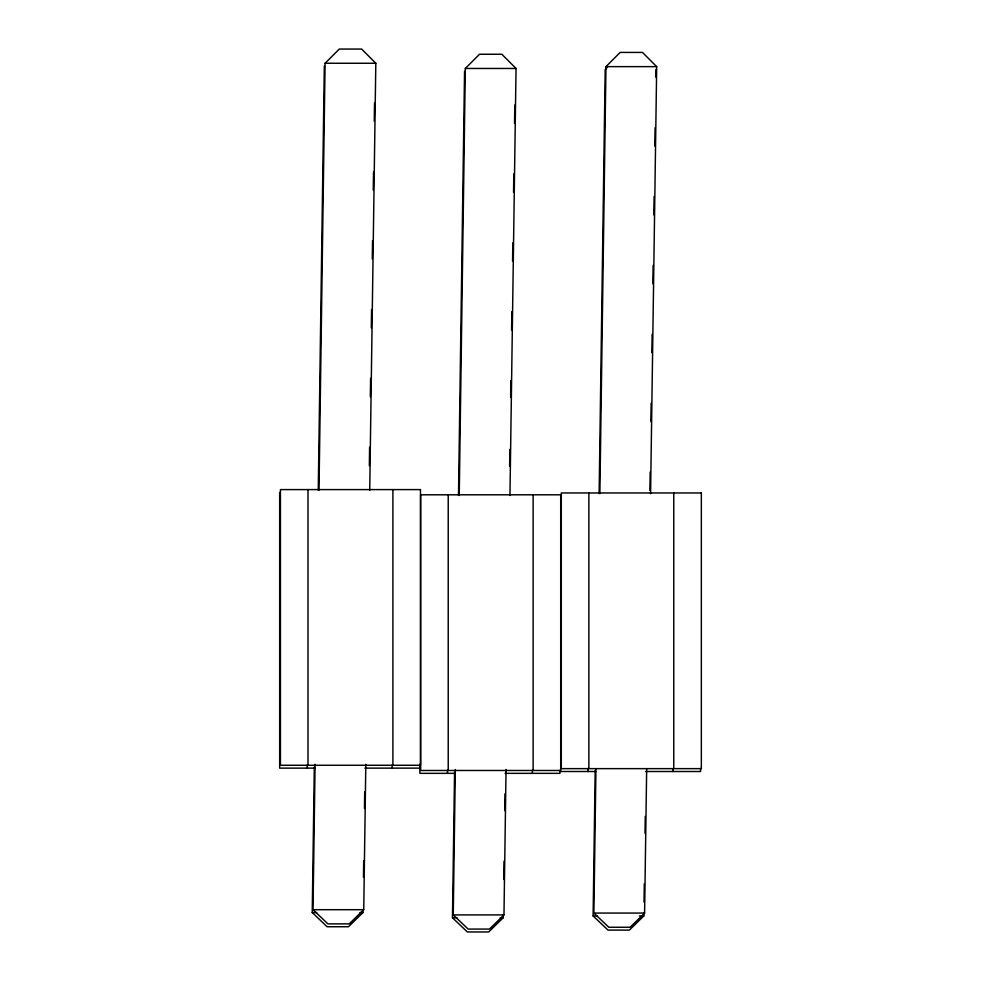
<?xml version="1.0" encoding="UTF-8"?>
<svg xmlns="http://www.w3.org/2000/svg" width="981" height="981" viewBox="0 0 981 981"><rect width="100%" height="100%" fill="white"/><g stroke="black" fill="none" stroke-linecap="round" stroke-linejoin="round"><path stroke-width="1.47" d="M363.007 909.51L362.958 912.563L348.476 926.738L327.151 926.738L312.24 912.563L314.312 767.154M318.261 490.108L324.319 66.119M365.815 764.285L363.743 909.694L349.248 923.881L327.924 923.881L313.013 909.694L315.085 764.285M318.997 490.304L325.091 63.262L339.303 49.05L361.609 49.05L375.809 63.262L369.727 490.304M363.46 877.357L363.706 860.521M364.454 808.479L364.687 791.642M369.346 465.619L369.604 447.25M370.328 396.741L370.585 378.372M371.309 327.862L371.566 309.493M372.29 258.984L372.547 240.615M373.27 190.106L373.528 171.736M374.252 121.227L374.521 102.858M503.241 914.709L503.192 917.775L488.71 931.95L467.373 931.95L452.474 917.775L454.546 772.366M458.495 495.319L464.553 71.331M506.049 769.496L503.976 914.905L489.482 929.081L468.158 929.081L453.247 914.905L455.319 769.496M459.231 495.515L465.325 68.462L479.525 54.262L501.843 54.262L516.043 68.462L509.961 495.515M503.744 879.503L504.001 861.134M504.725 810.625L504.97 793.788M509.642 466.233L509.875 449.396M510.623 397.354L510.856 380.518M511.579 330.008L511.849 311.639M512.56 261.13L512.83 242.761M513.553 192.251L513.811 173.882M514.535 123.373L514.792 105.004M643.879 912.87L643.83 915.935L629.348 930.111L608.012 930.111L593.113 915.935L595.185 770.526M599.133 493.48L605.191 69.492L607.214 67.468M646.663 769.19L644.603 913.066L630.121 927.253L608.796 927.253L593.885 913.066L595.933 769.19M599.869 493.676L605.964 66.634L620.164 52.422L642.481 52.422L656.681 66.634L650.587 493.676M644.027 902.164L644.296 883.795M645.008 833.286L645.253 816.45M649.9 490.426L650.17 472.057M650.881 421.548L651.151 403.179M651.875 352.67L652.132 334.3M652.856 283.791L653.113 265.422M653.837 214.913L654.094 196.543M654.817 146.034L655.075 127.665M655.798 77.143L655.909 69.492M325.091 63.262L375.809 63.262M605.964 66.634L656.681 66.634M465.325 68.462L516.043 68.462M314.803 768.135L279.659 768.135L279.659 492.462M364.834 768.135L419.696 768.135L419.696 765.07M560.531 771.507L595.675 771.507M645.706 771.507L700.569 771.507L700.569 768.442M455.037 773.347L419.893 773.347L419.893 764.15M505.068 773.347L559.93 773.347L559.93 770.281M313.013 909.694L363.743 909.694M312.24 912.563L316.716 912.563M359.978 912.563L362.958 912.563M593.885 913.066L644.603 913.066M453.247 914.905L503.976 914.905M593.113 915.935L597.588 915.935M639.354 915.935L643.83 915.935M452.474 917.775L456.95 917.775M500.212 917.775L503.192 917.775M673.775 492.965L673.775 768.638M673.003 768.442L673.003 771.507M588.87 492.965L588.87 768.638M588.097 768.442L588.097 771.507M533.137 494.804L533.137 770.477M532.364 770.281L532.364 773.347M448.231 494.804L448.231 770.477M447.459 770.281L447.459 773.347M392.903 489.593L392.903 765.266M392.13 765.07L392.13 768.135M307.997 489.593L307.997 765.266M307.225 765.07L307.225 768.135M420.469 489.593L280.431 489.593L280.431 765.266L420.469 765.266L420.469 489.593M701.341 492.965L561.304 492.965L561.304 768.638L701.341 768.638L701.341 492.965M560.703 494.804L420.665 494.804L420.665 770.477L560.703 770.477L560.703 494.804"/></g></svg>
